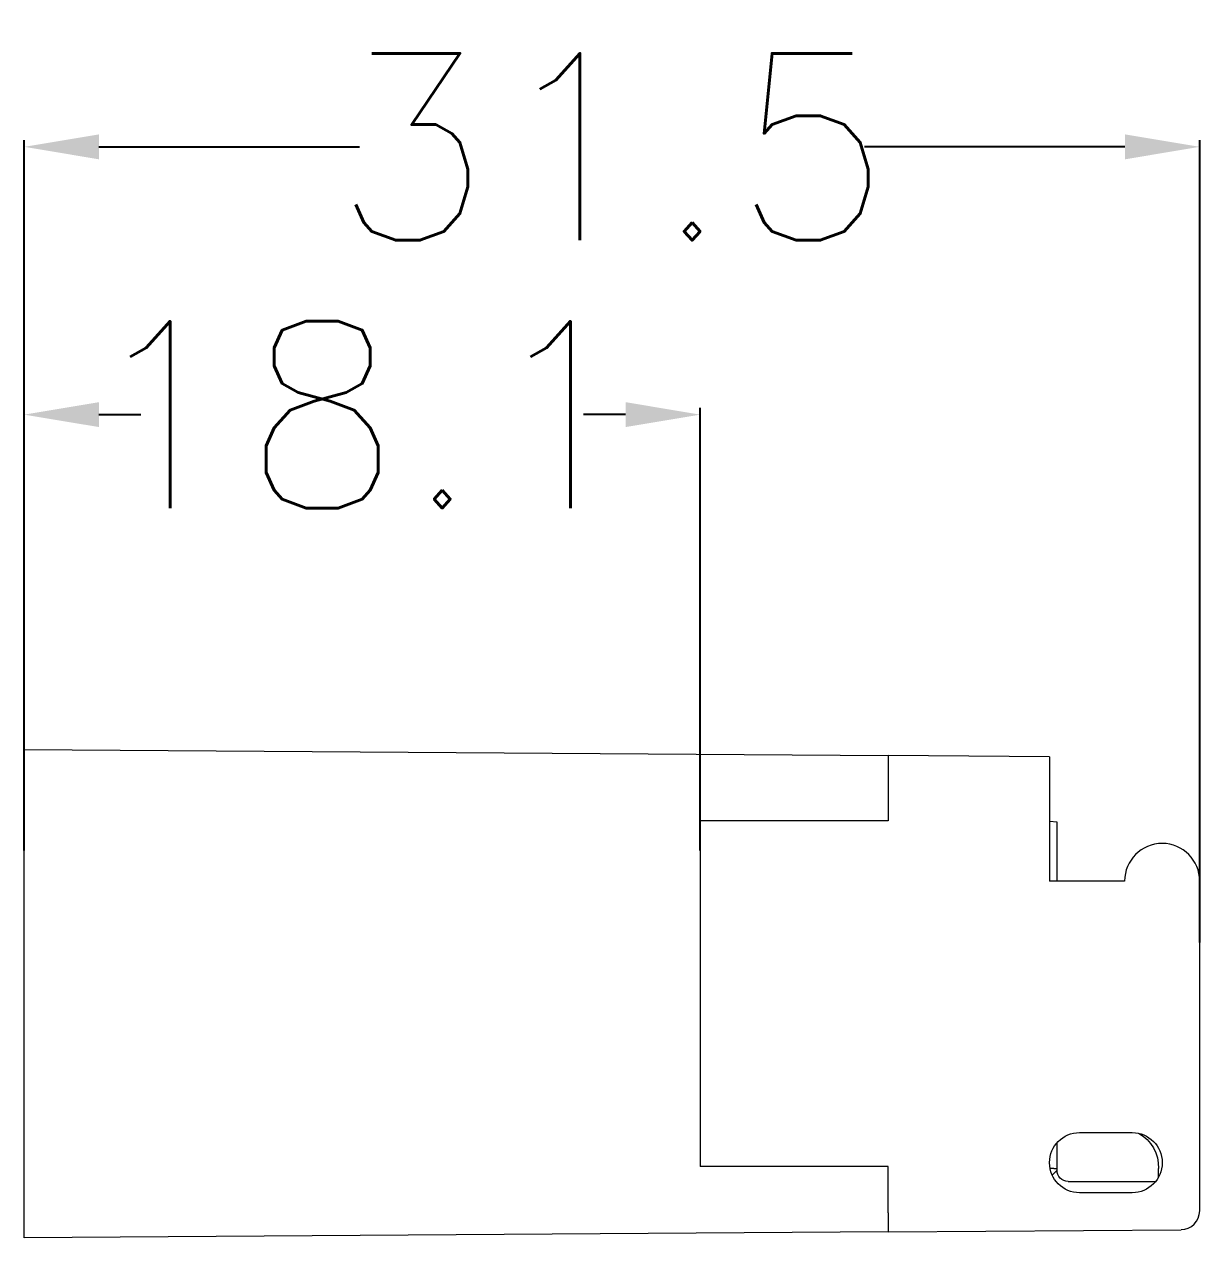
# Model space of a CAD drawing. Header units: millimetres. Extents: x 1136 to 1992, y 400 to 1005.
# Drawn here: x 1502.91 to 1534.36, y 643.54 to 676.02 of the extents above; entities that cross this region are included whole.
import ezdxf

# ---------------------------------------------------------------- set-up
doc = ezdxf.new("R2010")
doc.units = ezdxf.units.MM
doc.layers.add('6', color=7, linetype='Continuous', true_color=0xffffff)
doc.styles.get("Standard").update_dxf_attribs({"font": 'txt', "bigfont": 'gbcbig.shx'})
doc.dimstyles.get("Standard").update_dxf_attribs({"dimtxt": 5, "dimasz": 2, "dimexe": 0.18, "dimexo": 0.0625, "dimgap": 0.09, "dimtad": 0, "dimdec": 1, "dimdsep": 46, "dimtxsty": 'Standard', "dimcen": 0.09, "dimclrd": 5, "dimclre": 5, "dimclrt": 3, "dimadec": 0, "dimazin": 2, "dimtfac": 1, "dimtdec": 1, "dimtofl": 0, "dimtmove": 0, "dimatfit": 3, "dimfxl": 1, "dimtolj": 1, "dimtzin": 0, "dimarcsym": 0})

# ---------------------------------------------------------------- blocks, each defined once
blk = doc.blocks.new('*D110')
at = {"color": 5, "lineweight": -2}
for p, q in [((1502.908, 656.167), (1502.908, 672.921)), ((1504.908, 672.741), (1511.88, 672.741)), ((1532.365, 672.741), (1525.393, 672.741)), ((1534.365, 651.443), (1534.365, 672.921))]:
    blk.add_line(p, q, dxfattribs=at)
at = {"color": 5}
for points in [[(1504.908, 673.074), (1504.908, 672.407), (1502.908, 672.741)], [(1532.365, 673.074), (1532.365, 672.407), (1534.365, 672.741)]]:
    blk.add_solid(points, dxfattribs=at)
at = {"layer": 'Defpoints', "color": 0}
for p in [(1534.365, 672.741), (1502.908, 656.105), (1534.365, 651.38)]:
    blk.add_point(p, dxfattribs=at)
at = {"color": 3, "lineweight": 18, "insert": (1518.637, 672.741), "char_height": 5, "attachment_point": 5}
blk.add_mtext('\\A1;31.5', dxfattribs=at)
blk = doc.blocks.new('*D111')
at = {"color": 5, "lineweight": -2}
for p, q in [((1502.908, 653.91), (1502.908, 665.753)), ((1504.908, 665.573), (1506.03, 665.573)), ((1518.998, 665.573), (1517.877, 665.573)), ((1520.998, 653.91), (1520.998, 665.753))]:
    blk.add_line(p, q, dxfattribs=at)
at = {"color": 5}
for points in [[(1504.908, 665.907), (1504.908, 665.24), (1502.908, 665.573)], [(1518.998, 665.907), (1518.998, 665.24), (1520.998, 665.573)]]:
    blk.add_solid(points, dxfattribs=at)
at = {"layer": 'Defpoints', "color": 0}
for p in [(1502.908, 665.573), (1502.908, 653.847), (1520.998, 653.847)]:
    blk.add_point(p, dxfattribs=at)
at = {"color": 3, "lineweight": 18, "insert": (1511.953, 665.573), "char_height": 5, "attachment_point": 5}
blk.add_mtext('\\A1;18.1', dxfattribs=at)

msp = doc.modelspace()

# ---------------------------------------------------------------- linework, layer by layer
at = {"layer": '6', "color": 92, "linetype": 'Continuous', "lineweight": 18}
for p, q in [((1502.908, 656.105), (1502.908, 656.607)), ((1502.908, 656.607), (1526.023, 656.446)), ((1530.345, 656.416), (1526.023, 656.446)), ((1526.023, 656.446), (1526.023, 655.943)), ((1530.345, 656.416), (1530.345, 653.09)), ((1502.908, 644.045), (1502.908, 656.105)), ((1526.023, 655.943), (1526.023, 654.698)), ((1520.998, 654.698), (1520.998, 645.452)), ((1526.023, 654.698), (1520.998, 654.698)), ((1530.546, 654.664), (1530.345, 654.68)), ((1530.546, 653.09), (1530.546, 654.664)), ((1532.355, 653.09), (1530.345, 653.09)), ((1534.365, 644.261), (1534.365, 653.09)), ((1531.145, 646.355), (1532.56, 646.355)), ((1530.546, 645.399), (1530.546, 646.086)), ((1526.023, 645.452), (1520.998, 645.452)), ((1526.023, 644.206), (1526.023, 645.452)), ((1530.345, 645.547), (1530.345, 645.555)), ((1530.546, 645.351), (1530.546, 645.399)), ((1533.259, 645.399), (1533.258, 645.399)), ((1533.259, 645.159), (1533.259, 645.399)), ((1533.36, 645.555), (1533.36, 645.547)), ((1530.546, 645.351), (1530.415, 645.22)), ((1530.546, 645.349), (1530.546, 645.351)), ((1530.846, 645.049), (1533.185, 645.049)), ((1532.56, 644.747), (1531.145, 644.747)), ((1526.023, 644.206), (1526.023, 643.704)), ((1502.908, 643.542), (1502.908, 644.045)), ((1526.023, 643.704), (1533.866, 643.758)), ((1526.023, 643.704), (1502.908, 643.542))]:
    msp.add_line(p, q, dxfattribs=at)
msp.add_lwpolyline([(1530.358, 645.4), (1530.362, 645.4), (1530.366, 645.4), (1530.37, 645.4), (1530.373, 645.4), (1530.377, 645.4), (1530.381, 645.4), (1530.385, 645.4), (1530.388, 645.4), (1530.392, 645.4), (1530.396, 645.4), (1530.4, 645.4), (1530.403, 645.4), (1530.407, 645.4), (1530.411, 645.4), (1530.415, 645.4), (1530.418, 645.4), (1530.422, 645.4), (1530.426, 645.4), (1530.43, 645.4), (1530.433, 645.4), (1530.437, 645.4), (1530.441, 645.4), (1530.445, 645.4), (1530.448, 645.4), (1530.452, 645.4), (1530.456, 645.4), (1530.46, 645.399), (1530.463, 645.399), (1530.467, 645.399), (1530.471, 645.399), (1530.475, 645.399), (1530.478, 645.399), (1530.482, 645.399), (1530.486, 645.399), (1530.49, 645.399), (1530.493, 645.399), (1530.497, 645.399), (1530.501, 645.399), (1530.505, 645.399), (1530.508, 645.399), (1530.512, 645.399), (1530.516, 645.399), (1530.52, 645.399), (1530.523, 645.399), (1530.527, 645.399), (1530.531, 645.399), (1530.535, 645.399), (1530.538, 645.399), (1530.542, 645.399), (1530.546, 645.399)], dxfattribs=at)
for centre, radius, start, end in [((1533.36, 653.09), 1.005, 0, 180), ((1533.862, 644.261), 0.502, 270.4, 0)]:
    msp.add_arc(centre, radius, start, end, dxfattribs=at)
at = {"layer": '6', "color": 92, "linetype": 'Continuous', "lineweight": 18, "extrusion": (0, 0, -1)}
for centre, radius, start, end in [((-1531.145, 645.555), 0.8, 0, 90), ((-1532.56, 645.555), 0.8, 90, 180), ((-1532.254, 645.451), 1.005, 118.0696, 182.965), ((-1531.145, 645.547), 0.8, 270, 0), ((-1532.56, 645.547), 0.8, 180, 270), ((-1530.846, 645.349), 0.3, 270, 0)]:
    msp.add_arc(centre, radius, start, end, dxfattribs=at)

# ---------------------------------------------------------------- dimensions: what is measured, and where the dimension line sits
at = {"lineweight": 18}
for base, p1, p2, picture, middle in [((1534.365, 672.741), (1502.908, 656.105), (1534.365, 651.38), '*D110', (1518.637, 672.741)), ((1502.908, 665.573), (1520.998, 653.847), (1502.908, 653.847), '*D111', (1511.953, 665.573))]:
    dim = msp.add_linear_dim(base=base, p1=p1, p2=p2, dimstyle='Standard', dxfattribs=at)
    dim.commit()
    dim.dimension.update_dxf_attribs({"geometry": picture, "text_midpoint": middle, "dimtype": 160})

doc.saveas('drawing.dxf')
